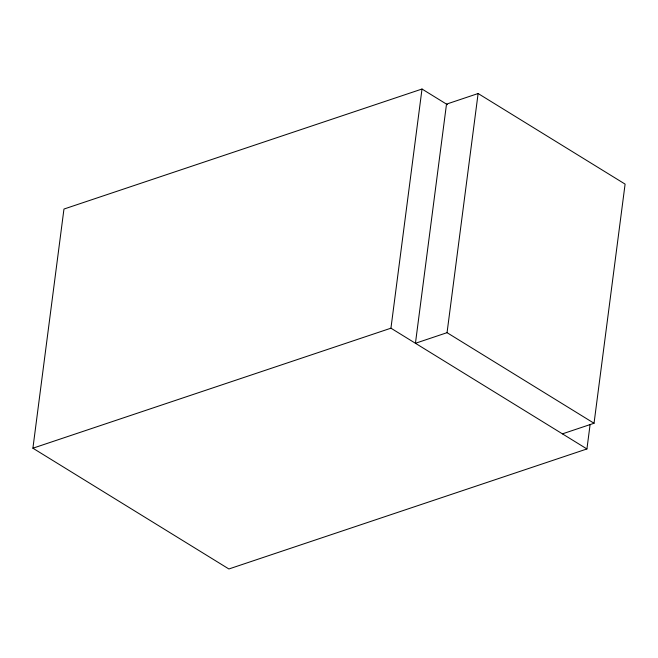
<?xml version="1.0" encoding="UTF-8"?>
<svg xmlns="http://www.w3.org/2000/svg" width="658" height="658" viewBox="0 0 658 658"><rect width="100%" height="100%" fill="white"/><g stroke="black" fill="none" stroke-linecap="round" stroke-linejoin="round"><path stroke-width="0.99" d="M590.103 424.525L586.928 448.953L228.885 568.973L32.9 448.205L63.958 209.047L422.008 89.027L447.382 104.663M32.9 448.205L390.942 328.186L422.008 89.027M478.111 93.526L446.502 104.129L415.437 343.279L447.053 332.677L478.111 93.526L625.1 184.108L594.042 423.259L562.425 433.852M447.053 332.677L594.042 423.259M390.942 328.186L586.928 448.953"/></g></svg>
